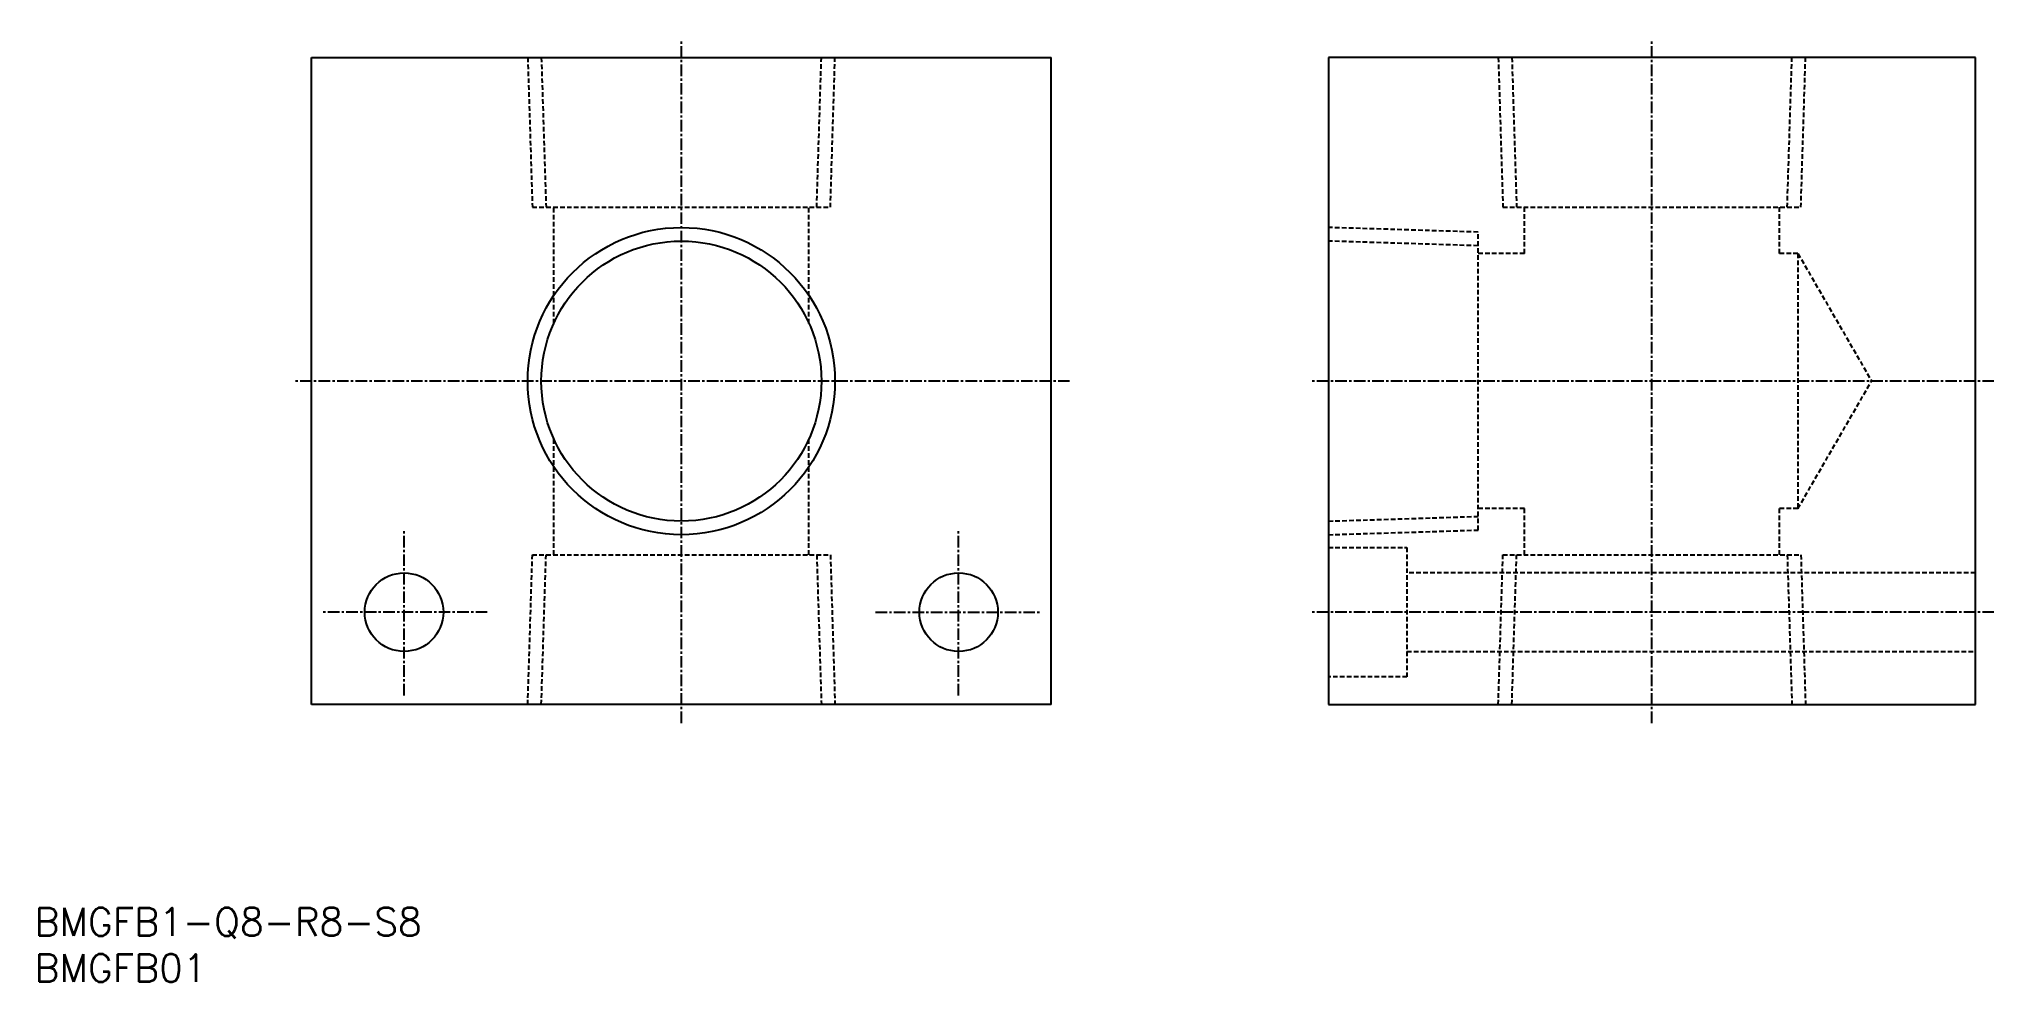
# Model space of a CAD drawing. Extents: x 1 to 212, y 0 to 102.
import ezdxf

# ---------------------------------------------------------------- set-up
doc = ezdxf.new("R2010")
doc.units = 0
doc.linetypes.add('CENTER', pattern=[2, 1.25, -0.25, 0.25, -0.25])
doc.linetypes.add('DASHED', pattern=[0.75, 0.5, -0.25])
doc.layers.get('0').update_dxf_attribs({"linetype": 'CONTINUOUS'})
doc.layers.add('CENTER', color=1, linetype='CENTER')
doc.styles.get("Standard").update_dxf_attribs({"font": 'txt.shx'})

# ---------------------------------------------------------------- blocks, each defined once
blk = doc.blocks.new('*U18')
at = {"color": 7, "linetype": 'CONTINUOUS'}
blk.add_text('BMGFB01', height=3, dxfattribs=at).set_placement((0, 0))
blk = doc.blocks.new('*U19')
at = {"color": 7, "linetype": 'CONTINUOUS'}
blk.add_text('BMGFB1-Q8-R8-S8', height=3, dxfattribs=at).set_placement((0, 5))

msp = doc.modelspace()

# ---------------------------------------------------------------- linework, layer by layer
at = {"color": 7, "linetype": 'CONTINUOUS'}
for p, q in [((30, 100), (110, 100)), ((30, 30), (30, 100)), ((110, 30), (110, 100)), ((210, 100), (140, 100)), ((140, 100), (140, 30)), ((210, 30), (210, 100)), ((110, 30), (30, 30)), ((140, 30), (210, 30))]:
    msp.add_line(p, q, dxfattribs=at)
at = {"color": 3, "linetype": 'DASHED'}
for p, q in [((53.38, 100), (53.88, 83.8)), ((54.85, 100), (55.36, 83.8)), ((84.64, 83.8), (85.15, 100)), ((86.12, 83.8), (86.62, 100)), ((158.38, 100), (158.88, 83.8)), ((159.85, 100), (160.36, 83.8)), ((189.64, 83.8), (190.15, 100)), ((191.12, 83.8), (191.62, 100)), ((53.88, 83.8), (86.12, 83.8)), ((56.2, 71.24), (56.2, 83.8)), ((83.8, 71.24), (83.8, 83.8)), ((158.88, 83.8), (191.12, 83.8)), ((161.2, 78.8), (161.2, 83.8)), ((188.8, 78.8), (188.8, 83.8)), ((156.2, 81.12), (140, 81.62)), ((156.2, 48.88), (156.2, 81.12)), ((156.2, 79.64), (140, 80.15)), ((161.2, 78.8), (156.2, 78.8)), ((190.8, 78.8), (188.8, 78.8)), ((190.8, 78.8), (198.77, 65)), ((190.8, 78.8), (190.8, 51.2)), ((190.8, 51.2), (198.77, 65)), ((56.2, 46.2), (56.2, 58.76)), ((83.8, 46.2), (83.8, 58.76)), ((161.2, 51.2), (156.2, 51.2)), ((161.2, 46.2), (161.2, 51.2)), ((188.8, 46.2), (188.8, 51.2)), ((190.8, 51.2), (188.8, 51.2)), ((140, 49.85), (156.2, 50.36)), ((140, 48.38), (156.2, 48.88)), ((140, 46.99), (148.5, 46.99)), ((148.5, 46.99), (148.5, 33)), ((53.38, 30), (53.88, 46.2)), ((53.88, 46.2), (86.12, 46.2)), ((54.85, 30), (55.36, 46.2)), ((84.64, 46.2), (85.15, 30)), ((86.12, 46.2), (86.62, 30)), ((158.38, 30), (158.88, 46.2)), ((158.88, 46.2), (191.12, 46.2)), ((159.85, 30), (160.36, 46.2)), ((189.64, 46.2), (190.15, 30)), ((191.12, 46.2), (191.62, 30)), ((210, 44.25), (148.5, 44.25)), ((148.5, 35.75), (210, 35.75)), ((148.5, 33), (140, 33))]:
    msp.add_line(p, q, dxfattribs=at)
at = {"color": 3, "linetype": 'CONTINUOUS'}
msp.add_circle((70, 65), 16.62, dxfattribs=at)
at = {"color": 7, "linetype": 'CONTINUOUS'}
for centre, radius in [((70, 65), 15.15), ((40, 40), 4.25), ((100, 40), 4.25)]:
    msp.add_circle(centre, radius, dxfattribs=at)
at = {"layer": 'CENTER', "color": 1, "linetype": 'CENTER'}
for p, q in [((70, 28), (70, 102)), ((175, 28), (175, 102)), ((112, 65), (28, 65)), ((212, 65), (138, 65)), ((40, 31), (40, 49)), ((100, 31), (100, 49)), ((49, 40), (31, 40)), ((91, 40), (109, 40)), ((212, 40), (138, 40))]:
    msp.add_line(p, q, dxfattribs=at)

# ---------------------------------------------------------------- block references
at = {"color": 7, "linetype": 'CONTINUOUS'}
for name in ['*U19', '*U18']:
    msp.add_blockref(name, (0, 0), dxfattribs=at)

doc.saveas('drawing.dxf')
